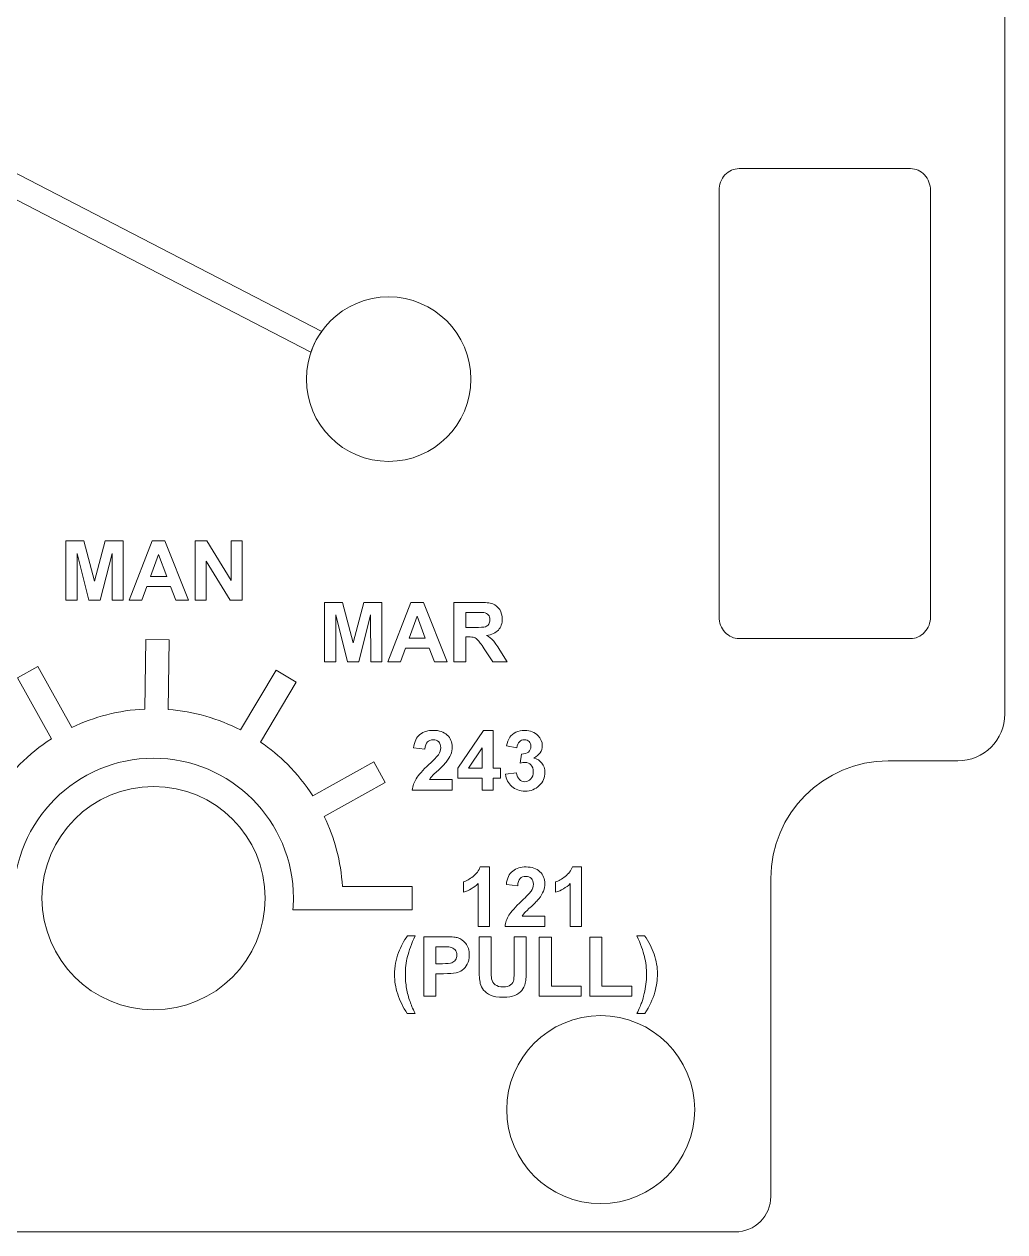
# Model space of a CAD drawing. Header units: millimetres. Extents: x -247 to 664, y -96 to 204.
# Drawn here: x 26.1 to 67.8, y 15.4 to 66.8 of the extents above; entities that cross this region are included whole.
import ezdxf

# ---------------------------------------------------------------- set-up
doc = ezdxf.new("R2010")
doc.units = ezdxf.units.MM
doc.header["$MEASUREMENT"] = 0
doc.layers.add('Layer 2', color=7, linetype='Continuous')

msp = doc.modelspace()

# ---------------------------------------------------------------- linework, layer by layer
at = {"layer": 'Layer 2', "lineweight": 9}
for centre, major_axis, ratio in [((41.5725, 51.7266), (3.5001, 0), 0.9999714), ((31.5724, 29.6464), (0, 4.7501), 0.9999789), ((50.5975, 20.6465), (4.0001, 0), 0.999975)]:
    msp.add_ellipse(centre, major_axis=major_axis, ratio=ratio, dxfattribs=at)
for points, knots in [([(-65.1901, 137.6715), (-65.1901, 137.6715), (56.3349, 137.6715), (56.3349, 137.6715), (56.3349, 137.6715), (56.733, 137.6713), (57.1146, 137.5129), (57.3959, 137.2313), (57.3959, 137.2313), (57.6773, 136.9496), (57.8351, 136.5696), (57.8349, 136.1715), (57.8349, 136.1715), (57.8349, 136.1715), (57.8349, 122.634), (57.8349, 122.634), (57.8349, 122.634), (57.8349, 119.884), (60.0849, 117.634), (62.8349, 117.634), (62.8349, 117.634), (62.8349, 117.634), (65.7974, 117.634), (65.7974, 117.634), (65.7974, 117.634), (66.8974, 117.634), (67.7974, 116.734), (67.7974, 115.634), (67.7974, 115.634), (67.7974, 115.634), (67.7974, 97.6355), (67.7974, 97.6355), (67.7974, 97.6355), (67.7974, 97.635), (67.7974, 97.6345), (67.7974, 97.634), (67.7974, 97.634), (67.7974, 97.634), (67.7974, 55.484), (67.7974, 55.484), (67.7974, 55.484), (67.7974, 55.484), (67.7974, 40.4855), (67.7974, 40.4855), (67.7974, 40.4855), (67.7974, 40.485), (67.7974, 40.4845), (67.7974, 40.484), (67.7974, 40.484), (67.7974, 40.484), (67.7974, 37.484), (67.7974, 37.484), (67.7974, 37.484), (67.7974, 36.384), (66.8974, 35.484), (65.7974, 35.484), (65.7974, 35.484), (65.7974, 35.484), (62.8349, 35.484), (62.8349, 35.484), (62.8349, 35.484), (60.0849, 35.484), (57.8349, 33.234), (57.8349, 30.484), (57.8349, 30.484), (57.8349, 30.484), (57.8349, 16.9465), (57.8349, 16.9465), (57.8349, 16.9465), (57.8346, 16.5485), (57.6763, 16.1668), (57.3946, 15.8855), (57.3946, 15.8855), (57.1129, 15.6042), (56.733, 15.4463), (56.3349, 15.4465), (56.3349, 15.4465), (56.3349, 15.4465), (-65.1901, 15.4465), (-65.1901, 15.4465), (-65.1901, 15.4465), (-65.5882, 15.4468), (-65.9699, 15.6052), (-66.2512, 15.8868), (-66.2512, 15.8868), (-66.5325, 16.1685), (-66.6904, 16.5485), (-66.6901, 16.9465), (-66.6901, 16.9465), (-66.6901, 16.9465), (-66.6901, 30.484), (-66.6901, 30.484), (-66.6901, 30.484), (-66.6901, 33.234), (-68.9401, 35.484), (-71.6901, 35.484), (-71.6901, 35.484), (-71.6901, 35.484), (-74.6526, 35.484), (-74.6526, 35.484), (-74.6526, 35.484), (-75.7526, 35.484), (-76.6526, 36.384), (-76.6526, 37.484), (-76.6526, 37.484), (-76.6526, 37.484), (-76.6526, 55.4817), (-76.6526, 55.4817), (-76.6526, 55.4817), (-76.6526, 55.4825), (-76.6526, 55.4832), (-76.6526, 55.484), (-76.6526, 55.484), (-76.6526, 55.484), (-76.6526, 97.634), (-76.6526, 97.634), (-76.6526, 97.634), (-76.6526, 97.634), (-76.6526, 115.634), (-76.6526, 115.634), (-76.6526, 115.634), (-76.6526, 116.734), (-75.7526, 117.634), (-74.6526, 117.634), (-74.6526, 117.634), (-74.6526, 117.634), (-71.6901, 117.634), (-71.6901, 117.634), (-71.6901, 117.634), (-68.9401, 117.634), (-66.6901, 119.884), (-66.6901, 122.634), (-66.6901, 122.634), (-66.6901, 122.634), (-66.6901, 136.1715), (-66.6901, 136.1715), (-66.6901, 136.1715), (-66.6899, 136.5696), (-66.5315, 136.9513), (-66.2498, 137.2326), (-66.2498, 137.2326), (-65.9682, 137.5139), (-65.5882, 137.6718), (-65.1901, 137.6715)], [0, 0, 0, 0, 0.027027, 0.027027, 0.027027, 0.027027, 0.0540541, 0.0540541, 0.0540541, 0.0540541, 0.0810811, 0.0810811, 0.0810811, 0.0810811, 0.1081081, 0.1081081, 0.1081081, 0.1081081, 0.1351351, 0.1351351, 0.1351351, 0.1351351, 0.1621622, 0.1621622, 0.1621622, 0.1621622, 0.1891892, 0.1891892, 0.1891892, 0.1891892, 0.2162162, 0.2162162, 0.2162162, 0.2162162, 0.2432432, 0.2432432, 0.2432432, 0.2432432, 0.2702703, 0.2702703, 0.2702703, 0.2702703, 0.2972973, 0.2972973, 0.2972973, 0.2972973, 0.3243243, 0.3243243, 0.3243243, 0.3243243, 0.3513514, 0.3513514, 0.3513514, 0.3513514, 0.3783784, 0.3783784, 0.3783784, 0.3783784, 0.4054054, 0.4054054, 0.4054054, 0.4054054, 0.4324324, 0.4324324, 0.4324324, 0.4324324, 0.4594595, 0.4594595, 0.4594595, 0.4594595, 0.4864865, 0.4864865, 0.4864865, 0.4864865, 0.5135135, 0.5135135, 0.5135135, 0.5135135, 0.5405405, 0.5405405, 0.5405405, 0.5405405, 0.5675676, 0.5675676, 0.5675676, 0.5675676, 0.5945946, 0.5945946, 0.5945946, 0.5945946, 0.6216216, 0.6216216, 0.6216216, 0.6216216, 0.6486486, 0.6486486, 0.6486486, 0.6486486, 0.6756757, 0.6756757, 0.6756757, 0.6756757, 0.7027027, 0.7027027, 0.7027027, 0.7027027, 0.7297297, 0.7297297, 0.7297297, 0.7297297, 0.7567568, 0.7567568, 0.7567568, 0.7567568, 0.7837838, 0.7837838, 0.7837838, 0.7837838, 0.8108108, 0.8108108, 0.8108108, 0.8108108, 0.8378378, 0.8378378, 0.8378378, 0.8378378, 0.8648649, 0.8648649, 0.8648649, 0.8648649, 0.8918919, 0.8918919, 0.8918919, 0.8918919, 0.9189189, 0.9189189, 0.9189189, 0.9189189, 0.9459459, 0.9459459, 0.9459459, 0.9459459, 1, 1, 1, 1]), ([(63.7776, 40.6862), (63.7776, 40.6862), (56.492, 40.6862), (56.492, 40.6862), (56.492, 40.6862), (56.2649, 40.6861), (56.0469, 40.7839), (55.8862, 40.9581), (55.8862, 40.9581), (55.7254, 41.1323), (55.6351, 41.3699), (55.6349, 41.6164), (55.6349, 41.6164), (55.6349, 41.6164), (55.6349, 59.7558), (55.6349, 59.7558), (55.6349, 59.7558), (55.6348, 60.0024), (55.7249, 60.2388), (55.8854, 60.4134), (55.8854, 60.4134), (56.046, 60.5878), (56.2649, 60.6859), (56.492, 60.686), (56.492, 60.686), (56.492, 60.686), (63.7776, 60.686), (63.7776, 60.686), (63.7776, 60.686), (64.0048, 60.6862), (64.2227, 60.5884), (64.3835, 60.4142), (64.3835, 60.4142), (64.5442, 60.24), (64.6346, 60.0024), (64.6347, 59.7558), (64.6347, 59.7558), (64.6347, 59.7558), (64.6347, 41.6164), (64.6347, 41.6164), (64.6347, 41.6164), (64.6349, 41.3699), (64.5448, 41.1334), (64.3843, 40.9589), (64.3843, 40.9589), (64.2237, 40.7845), (64.0048, 40.6864), (63.7776, 40.6862)], [0, 0, 0, 0, 0.0769231, 0.0769231, 0.0769231, 0.0769231, 0.1538462, 0.1538462, 0.1538462, 0.1538462, 0.2307692, 0.2307692, 0.2307692, 0.2307692, 0.3076923, 0.3076923, 0.3076923, 0.3076923, 0.3846154, 0.3846154, 0.3846154, 0.3846154, 0.4615385, 0.4615385, 0.4615385, 0.4615385, 0.5384615, 0.5384615, 0.5384615, 0.5384615, 0.6153846, 0.6153846, 0.6153846, 0.6153846, 0.6923077, 0.6923077, 0.6923077, 0.6923077, 0.7692308, 0.7692308, 0.7692308, 0.7692308, 0.8461538, 0.8461538, 0.8461538, 0.8461538, 1, 1, 1, 1])]:
    msp.add_open_spline(points, degree=3, knots=knots, dxfattribs=at)
at = {"layer": 'Layer 2', "color": 1, "lineweight": 9}
for points, knots in [([(7.5607, 66.628), (7.5607, 66.628), (22.5607, 66.628), (22.5607, 66.628), (22.5607, 66.628), (22.5607, 66.628), (22.5607, 65.628), (22.5607, 65.628), (22.5607, 65.628), (22.5607, 65.628), (15.7812, 65.628), (15.7812, 65.628), (15.7812, 65.628), (15.7812, 65.628), (38.7243, 53.7613), (38.7243, 53.7613), (38.7243, 53.7613), (38.5315, 53.492), (38.3762, 53.1941), (38.2655, 52.8754), (38.2655, 52.8754), (38.2655, 52.8754), (13.6096, 65.628), (13.6096, 65.628), (13.6096, 65.628), (13.6096, 65.628), (7.5607, 65.628), (7.5607, 65.628), (7.5607, 65.628), (7.5607, 65.628), (7.5607, 66.628), (7.5607, 66.628)], [0, 0, 0, 0, 0.1111111, 0.1111111, 0.1111111, 0.1111111, 0.2222222, 0.2222222, 0.2222222, 0.2222222, 0.3333333, 0.3333333, 0.3333333, 0.3333333, 0.4444444, 0.4444444, 0.4444444, 0.4444444, 0.5555556, 0.5555556, 0.5555556, 0.5555556, 0.6666667, 0.6666667, 0.6666667, 0.6666667, 0.7777778, 0.7777778, 0.7777778, 0.7777778, 1, 1, 1, 1]), ([(32.192, 37.673), (33.294, 37.5891), (34.3341, 37.2832), (35.2676, 36.8), (35.2676, 36.8), (35.2676, 36.8), (36.7892, 39.3456), (36.7892, 39.3456), (36.7892, 39.3456), (36.7892, 39.3456), (37.6446, 38.8338), (37.6446, 38.8338), (37.6446, 38.8338), (37.6446, 38.8338), (36.1227, 36.2877), (36.1227, 36.2877), (36.1227, 36.2877), (36.5322, 36.0066), (36.9143, 35.6886), (37.2644, 35.3385), (37.2644, 35.3385), (37.6718, 34.9311), (38.0358, 34.4803), (38.3487, 33.9935), (38.3487, 33.9935), (38.3487, 33.9935), (40.9403, 35.4379), (40.9403, 35.4379), (40.9403, 35.4379), (40.9403, 35.4379), (41.4247, 34.5669), (41.4247, 34.5669), (41.4247, 34.5669), (41.4247, 34.5669), (38.8347, 33.1234), (38.8347, 33.1234), (38.8347, 33.1234), (39.2715, 32.2129), (39.5421, 31.2074), (39.6071, 30.1465), (39.6071, 30.1465), (39.6071, 30.1465), (42.5724, 30.1465), (42.5724, 30.1465), (42.5724, 30.1465), (42.5724, 30.1465), (42.5724, 29.1465), (42.5724, 29.1465), (42.5724, 29.1465), (42.5724, 29.1465), (39.6071, 29.1465), (39.6071, 29.1465), (39.6071, 29.1465), (39.6071, 29.1465), (37.5724, 29.1465), (37.5724, 29.1465), (37.5724, 29.1465), (37.5724, 29.1465), (37.5015, 29.1465), (37.5015, 29.1465), (37.5015, 29.1465), (37.5152, 29.3114), (37.5224, 29.4781), (37.5224, 29.6465), (37.5224, 29.6465), (37.5224, 31.2897), (36.8564, 32.7774), (35.7798, 33.8539), (35.7798, 33.8539), (34.7033, 34.9305), (33.2156, 35.5965), (31.5724, 35.5965), (31.5724, 35.5965), (29.9293, 35.5965), (28.4416, 34.9305), (27.365, 33.8539), (27.365, 33.8539), (26.2884, 32.7774), (25.6224, 31.2897), (25.6224, 29.6465), (25.6224, 29.6465), (25.6224, 29.4781), (25.6296, 29.3114), (25.6433, 29.1465), (25.6433, 29.1465), (25.6433, 29.1465), (25.5724, 29.1465), (25.5724, 29.1465), (25.5724, 29.1465), (25.5724, 29.1465), (23.5377, 29.1465), (23.5377, 29.1465), (23.5377, 29.1465), (23.5377, 29.1465), (20.5724, 29.1465), (20.5724, 29.1465), (20.5724, 29.1465), (20.5724, 29.1465), (20.5724, 30.1465), (20.5724, 30.1465), (20.5724, 30.1465), (20.5724, 30.1465), (23.5377, 30.1465), (23.5377, 30.1465), (23.5377, 30.1465), (23.6053, 31.2504), (23.8955, 32.2941), (24.3639, 33.2335), (24.3639, 33.2335), (24.3639, 33.2335), (21.7965, 34.7158), (21.7965, 34.7158), (21.7965, 34.7158), (21.7965, 34.7158), (22.2925, 35.579), (22.2925, 35.579), (22.2925, 35.579), (22.2925, 35.579), (24.8625, 34.0952), (24.8625, 34.0952), (24.8625, 34.0952), (25.1602, 34.5432), (25.5015, 34.9596), (25.8804, 35.3385), (25.8804, 35.3385), (26.2878, 35.7459), (26.7386, 36.1098), (27.2253, 36.4227), (27.2253, 36.4227), (27.2253, 36.4227), (25.7809, 39.0144), (25.7809, 39.0144), (25.7809, 39.0144), (25.7809, 39.0144), (26.6519, 39.4988), (26.6519, 39.4988), (26.6519, 39.4988), (26.6519, 39.4988), (28.0954, 36.9087), (28.0954, 36.9087), (28.0954, 36.9087), (29.0413, 37.3625), (30.0896, 37.6369), (31.196, 37.6879), (31.196, 37.6879), (31.196, 37.6879), (31.2409, 40.6511), (31.2409, 40.6511), (31.2409, 40.6511), (31.2409, 40.6511), (32.2369, 40.6393), (32.2369, 40.6393), (32.2369, 40.6393), (32.2369, 40.6393), (32.192, 37.673), (32.192, 37.673)], [0, 0, 0, 0, 0.025, 0.025, 0.025, 0.025, 0.05, 0.05, 0.05, 0.05, 0.075, 0.075, 0.075, 0.075, 0.1, 0.1, 0.1, 0.1, 0.125, 0.125, 0.125, 0.125, 0.15, 0.15, 0.15, 0.15, 0.175, 0.175, 0.175, 0.175, 0.2, 0.2, 0.2, 0.2, 0.225, 0.225, 0.225, 0.225, 0.25, 0.25, 0.25, 0.25, 0.275, 0.275, 0.275, 0.275, 0.3, 0.3, 0.3, 0.3, 0.325, 0.325, 0.325, 0.325, 0.35, 0.35, 0.35, 0.35, 0.375, 0.375, 0.375, 0.375, 0.4, 0.4, 0.4, 0.4, 0.425, 0.425, 0.425, 0.425, 0.45, 0.45, 0.45, 0.45, 0.475, 0.475, 0.475, 0.475, 0.5, 0.5, 0.5, 0.5, 0.525, 0.525, 0.525, 0.525, 0.55, 0.55, 0.55, 0.55, 0.575, 0.575, 0.575, 0.575, 0.6, 0.6, 0.6, 0.6, 0.625, 0.625, 0.625, 0.625, 0.65, 0.65, 0.65, 0.65, 0.675, 0.675, 0.675, 0.675, 0.7, 0.7, 0.7, 0.7, 0.725, 0.725, 0.725, 0.725, 0.75, 0.75, 0.75, 0.75, 0.775, 0.775, 0.775, 0.775, 0.8, 0.8, 0.8, 0.8, 0.825, 0.825, 0.825, 0.825, 0.85, 0.85, 0.85, 0.85, 0.875, 0.875, 0.875, 0.875, 0.9, 0.9, 0.9, 0.9, 0.925, 0.925, 0.925, 0.925, 0.95, 0.95, 0.95, 0.95, 1, 1, 1, 1])]:
    msp.add_open_spline(points, degree=3, knots=knots, dxfattribs=at)
at = {"layer": 'Layer 2', "color": 240, "lineweight": 9}
for points, knots in [([(27.8425, 42.3244), (27.8425, 42.3244), (27.8425, 44.8502), (27.8425, 44.8502), (27.8425, 44.8502), (27.8425, 44.8502), (28.6086, 44.8502), (28.6086, 44.8502), (28.6086, 44.8502), (28.6086, 44.8502), (29.0613, 43.1275), (29.0613, 43.1275), (29.0613, 43.1275), (29.0613, 43.1275), (29.5087, 44.8502), (29.5087, 44.8502), (29.5087, 44.8502), (29.5087, 44.8502), (30.2766, 44.8502), (30.2766, 44.8502), (30.2766, 44.8502), (30.2766, 44.8502), (30.2766, 42.3244), (30.2766, 42.3244), (30.2766, 42.3244), (30.2766, 42.3244), (29.8039, 42.3244), (29.8039, 42.3244), (29.8039, 42.3244), (29.8039, 42.3244), (29.8021, 44.3128), (29.8021, 44.3128), (29.8021, 44.3128), (29.8021, 44.3128), (29.3041, 42.3244), (29.3041, 42.3244), (29.3041, 42.3244), (29.3041, 42.3244), (28.8126, 42.3244), (28.8126, 42.3244), (28.8126, 42.3244), (28.8126, 42.3244), (28.3169, 44.3128), (28.3169, 44.3128), (28.3169, 44.3128), (28.3169, 44.3128), (28.3152, 42.3244), (28.3152, 42.3244), (28.3152, 42.3244), (28.3152, 42.3244), (27.8425, 42.3244), (27.8425, 42.3244)], [0, 0, 0, 0, 0.0714286, 0.0714286, 0.0714286, 0.0714286, 0.1428571, 0.1428571, 0.1428571, 0.1428571, 0.2142857, 0.2142857, 0.2142857, 0.2142857, 0.2857143, 0.2857143, 0.2857143, 0.2857143, 0.3571429, 0.3571429, 0.3571429, 0.3571429, 0.4285714, 0.4285714, 0.4285714, 0.4285714, 0.5, 0.5, 0.5, 0.5, 0.5714286, 0.5714286, 0.5714286, 0.5714286, 0.6428571, 0.6428571, 0.6428571, 0.6428571, 0.7142857, 0.7142857, 0.7142857, 0.7142857, 0.7857143, 0.7857143, 0.7857143, 0.7857143, 0.8571429, 0.8571429, 0.8571429, 0.8571429, 1, 1, 1, 1]), ([(33.0635, 42.3244), (33.0635, 42.3244), (32.5126, 42.3244), (32.5126, 42.3244), (32.5126, 42.3244), (32.5126, 42.3244), (32.2944, 42.8994), (32.2944, 42.8994), (32.2944, 42.8994), (32.2944, 42.8994), (31.2814, 42.8994), (31.2814, 42.8994), (31.2814, 42.8994), (31.2814, 42.8994), (31.0715, 42.3244), (31.0715, 42.3244), (31.0715, 42.3244), (31.0715, 42.3244), (30.5306, 42.3244), (30.5306, 42.3244), (30.5306, 42.3244), (30.5306, 42.3244), (31.5113, 44.8502), (31.5113, 44.8502), (31.5113, 44.8502), (31.5113, 44.8502), (32.0516, 44.8502), (32.0516, 44.8502), (32.0516, 44.8502), (32.0516, 44.8502), (33.0635, 42.3244), (33.0635, 42.3244)], [0, 0, 0, 0, 0.1111111, 0.1111111, 0.1111111, 0.1111111, 0.2222222, 0.2222222, 0.2222222, 0.2222222, 0.3333333, 0.3333333, 0.3333333, 0.3333333, 0.4444444, 0.4444444, 0.4444444, 0.4444444, 0.5555556, 0.5555556, 0.5555556, 0.5555556, 0.6666667, 0.6666667, 0.6666667, 0.6666667, 0.7777778, 0.7777778, 0.7777778, 0.7777778, 1, 1, 1, 1]), ([(33.3357, 42.3244), (33.3357, 42.3244), (33.3357, 44.8502), (33.3357, 44.8502), (33.3357, 44.8502), (33.3357, 44.8502), (33.8308, 44.8502), (33.8308, 44.8502), (33.8308, 44.8502), (33.8308, 44.8502), (34.8703, 43.1575), (34.8703, 43.1575), (34.8703, 43.1575), (34.8703, 43.1575), (34.8703, 44.8502), (34.8703, 44.8502), (34.8703, 44.8502), (34.8703, 44.8502), (35.343, 44.8502), (35.343, 44.8502), (35.343, 44.8502), (35.343, 44.8502), (35.343, 42.3244), (35.343, 42.3244), (35.343, 42.3244), (35.343, 42.3244), (34.8321, 42.3244), (34.8321, 42.3244), (34.8321, 42.3244), (34.8321, 42.3244), (33.8084, 43.9848), (33.8084, 43.9848), (33.8084, 43.9848), (33.8084, 43.9848), (33.8084, 42.3244), (33.8084, 42.3244), (33.8084, 42.3244), (33.8084, 42.3244), (33.3357, 42.3244), (33.3357, 42.3244)], [0, 0, 0, 0, 0.0909091, 0.0909091, 0.0909091, 0.0909091, 0.1818182, 0.1818182, 0.1818182, 0.1818182, 0.2727273, 0.2727273, 0.2727273, 0.2727273, 0.3636364, 0.3636364, 0.3636364, 0.3636364, 0.4545455, 0.4545455, 0.4545455, 0.4545455, 0.5454545, 0.5454545, 0.5454545, 0.5454545, 0.6363636, 0.6363636, 0.6363636, 0.6363636, 0.7272727, 0.7272727, 0.7272727, 0.7272727, 0.8181818, 0.8181818, 0.8181818, 0.8181818, 1, 1, 1, 1]), ([(32.1286, 43.3263), (32.1286, 43.3263), (31.7776, 44.2611), (31.7776, 44.2611), (31.7776, 44.2611), (31.7776, 44.2611), (31.4366, 43.3263), (31.4366, 43.3263), (31.4366, 43.3263), (31.4366, 43.3263), (32.1286, 43.3263), (32.1286, 43.3263)], [0, 0, 0, 0, 0.25, 0.25, 0.25, 0.25, 0.5, 0.5, 0.5, 0.5, 1, 1, 1, 1]), ([(38.8492, 39.705), (38.8492, 39.705), (38.8492, 42.2308), (38.8492, 42.2308), (38.8492, 42.2308), (38.8492, 42.2308), (39.6153, 42.2308), (39.6153, 42.2308), (39.6153, 42.2308), (39.6153, 42.2308), (40.068, 40.5081), (40.068, 40.5081), (40.068, 40.5081), (40.068, 40.5081), (40.5154, 42.2308), (40.5154, 42.2308), (40.5154, 42.2308), (40.5154, 42.2308), (41.2833, 42.2308), (41.2833, 42.2308), (41.2833, 42.2308), (41.2833, 42.2308), (41.2833, 39.705), (41.2833, 39.705), (41.2833, 39.705), (41.2833, 39.705), (40.8106, 39.705), (40.8106, 39.705), (40.8106, 39.705), (40.8106, 39.705), (40.8088, 41.6934), (40.8088, 41.6934), (40.8088, 41.6934), (40.8088, 41.6934), (40.3108, 39.705), (40.3108, 39.705), (40.3108, 39.705), (40.3108, 39.705), (39.8193, 39.705), (39.8193, 39.705), (39.8193, 39.705), (39.8193, 39.705), (39.3236, 41.6934), (39.3236, 41.6934), (39.3236, 41.6934), (39.3236, 41.6934), (39.3219, 39.705), (39.3219, 39.705), (39.3219, 39.705), (39.3219, 39.705), (38.8492, 39.705), (38.8492, 39.705)], [0, 0, 0, 0, 0.0714286, 0.0714286, 0.0714286, 0.0714286, 0.1428571, 0.1428571, 0.1428571, 0.1428571, 0.2142857, 0.2142857, 0.2142857, 0.2142857, 0.2857143, 0.2857143, 0.2857143, 0.2857143, 0.3571429, 0.3571429, 0.3571429, 0.3571429, 0.4285714, 0.4285714, 0.4285714, 0.4285714, 0.5, 0.5, 0.5, 0.5, 0.5714286, 0.5714286, 0.5714286, 0.5714286, 0.6428571, 0.6428571, 0.6428571, 0.6428571, 0.7142857, 0.7142857, 0.7142857, 0.7142857, 0.7857143, 0.7857143, 0.7857143, 0.7857143, 0.8571429, 0.8571429, 0.8571429, 0.8571429, 1, 1, 1, 1]), ([(44.0702, 39.705), (44.0702, 39.705), (43.5193, 39.705), (43.5193, 39.705), (43.5193, 39.705), (43.5193, 39.705), (43.3011, 40.28), (43.3011, 40.28), (43.3011, 40.28), (43.3011, 40.28), (42.2881, 40.28), (42.2881, 40.28), (42.2881, 40.28), (42.2881, 40.28), (42.0782, 39.705), (42.0782, 39.705), (42.0782, 39.705), (42.0782, 39.705), (41.5373, 39.705), (41.5373, 39.705), (41.5373, 39.705), (41.5373, 39.705), (42.518, 42.2308), (42.518, 42.2308), (42.518, 42.2308), (42.518, 42.2308), (43.0583, 42.2308), (43.0583, 42.2308), (43.0583, 42.2308), (43.0583, 42.2308), (44.0702, 39.705), (44.0702, 39.705)], [0, 0, 0, 0, 0.1111111, 0.1111111, 0.1111111, 0.1111111, 0.2222222, 0.2222222, 0.2222222, 0.2222222, 0.3333333, 0.3333333, 0.3333333, 0.3333333, 0.4444444, 0.4444444, 0.4444444, 0.4444444, 0.5555556, 0.5555556, 0.5555556, 0.5555556, 0.6666667, 0.6666667, 0.6666667, 0.6666667, 0.7777778, 0.7777778, 0.7777778, 0.7777778, 1, 1, 1, 1]), ([(44.3424, 39.705), (44.3424, 39.705), (44.3424, 42.2308), (44.3424, 42.2308), (44.3424, 42.2308), (44.3424, 42.2308), (45.4166, 42.2308), (45.4166, 42.2308), (45.4166, 42.2308), (45.6865, 42.2308), (45.8829, 42.2079), (46.0051, 42.1626), (46.0051, 42.1626), (46.128, 42.1174), (46.2256, 42.0368), (46.2991, 41.921), (46.2991, 41.921), (46.3726, 41.8046), (46.4097, 41.6723), (46.4097, 41.5229), (46.4097, 41.5229), (46.4097, 41.333), (46.3544, 41.1766), (46.2433, 41.0532), (46.2433, 41.0532), (46.1321, 40.9297), (45.9663, 40.8521), (45.7453, 40.8198), (45.7453, 40.8198), (45.8552, 40.7557), (45.9458, 40.6851), (46.0169, 40.6081), (46.0169, 40.6081), (46.0886, 40.5311), (46.1851, 40.3941), (46.3062, 40.1977), (46.3062, 40.1977), (46.3062, 40.1977), (46.6143, 39.705), (46.6143, 39.705), (46.6143, 39.705), (46.6143, 39.705), (46.0046, 39.705), (46.0046, 39.705), (46.0046, 39.705), (46.0046, 39.705), (45.6389, 40.2565), (45.6389, 40.2565), (45.6389, 40.2565), (45.5077, 40.4523), (45.4178, 40.5758), (45.369, 40.6269), (45.369, 40.6269), (45.3208, 40.6775), (45.2696, 40.7127), (45.2155, 40.7316), (45.2155, 40.7316), (45.1608, 40.7504), (45.075, 40.7598), (44.9574, 40.7598), (44.9574, 40.7598), (44.9574, 40.7598), (44.8539, 40.7598), (44.8539, 40.7598), (44.8539, 40.7598), (44.8539, 40.7598), (44.8539, 39.705), (44.8539, 39.705), (44.8539, 39.705), (44.8539, 39.705), (44.3424, 39.705), (44.3424, 39.705)], [0, 0, 0, 0, 0.0526316, 0.0526316, 0.0526316, 0.0526316, 0.1052632, 0.1052632, 0.1052632, 0.1052632, 0.1578947, 0.1578947, 0.1578947, 0.1578947, 0.2105263, 0.2105263, 0.2105263, 0.2105263, 0.2631579, 0.2631579, 0.2631579, 0.2631579, 0.3157895, 0.3157895, 0.3157895, 0.3157895, 0.3684211, 0.3684211, 0.3684211, 0.3684211, 0.4210526, 0.4210526, 0.4210526, 0.4210526, 0.4736842, 0.4736842, 0.4736842, 0.4736842, 0.5263158, 0.5263158, 0.5263158, 0.5263158, 0.5789474, 0.5789474, 0.5789474, 0.5789474, 0.6315789, 0.6315789, 0.6315789, 0.6315789, 0.6842105, 0.6842105, 0.6842105, 0.6842105, 0.7368421, 0.7368421, 0.7368421, 0.7368421, 0.7894737, 0.7894737, 0.7894737, 0.7894737, 0.8421053, 0.8421053, 0.8421053, 0.8421053, 0.8947368, 0.8947368, 0.8947368, 0.8947368, 1, 1, 1, 1]), ([(43.1353, 40.7069), (43.1353, 40.7069), (42.7843, 41.6417), (42.7843, 41.6417), (42.7843, 41.6417), (42.7843, 41.6417), (42.4433, 40.7069), (42.4433, 40.7069), (42.4433, 40.7069), (42.4433, 40.7069), (43.1353, 40.7069), (43.1353, 40.7069)], [0, 0, 0, 0, 0.25, 0.25, 0.25, 0.25, 0.5, 0.5, 0.5, 0.5, 1, 1, 1, 1]), ([(44.8539, 41.1619), (44.8539, 41.1619), (45.2314, 41.1619), (45.2314, 41.1619), (45.2314, 41.1619), (45.476, 41.1619), (45.6283, 41.1725), (45.6894, 41.1931), (45.6894, 41.1931), (45.75, 41.2137), (45.7982, 41.2495), (45.8323, 41.3001), (45.8323, 41.3001), (45.867, 41.3507), (45.884, 41.4142), (45.884, 41.49), (45.884, 41.49), (45.884, 41.5753), (45.8611, 41.6435), (45.8158, 41.6964), (45.8158, 41.6964), (45.7706, 41.7487), (45.7065, 41.7816), (45.6242, 41.7952), (45.6242, 41.7952), (45.5824, 41.801), (45.4584, 41.804), (45.252, 41.804), (45.252, 41.804), (45.252, 41.804), (44.8539, 41.804), (44.8539, 41.804), (44.8539, 41.804), (44.8539, 41.804), (44.8539, 41.1619), (44.8539, 41.1619)], [0, 0, 0, 0, 0.1, 0.1, 0.1, 0.1, 0.2, 0.2, 0.2, 0.2, 0.3, 0.3, 0.3, 0.3, 0.4, 0.4, 0.4, 0.4, 0.5, 0.5, 0.5, 0.5, 0.6, 0.6, 0.6, 0.6, 0.7, 0.7, 0.7, 0.7, 0.8, 0.8, 0.8, 0.8, 1, 1, 1, 1]), ([(44.2782, 34.6922), (44.2782, 34.6922), (44.2782, 34.2442), (44.2782, 34.2442), (44.2782, 34.2442), (44.2782, 34.2442), (42.5814, 34.2442), (42.5814, 34.2442), (42.5814, 34.2442), (42.5996, 34.4147), (42.6549, 34.5758), (42.7466, 34.7281), (42.7466, 34.7281), (42.8383, 34.8804), (43.02, 35.0826), (43.2905, 35.3348), (43.2905, 35.3348), (43.5086, 35.5383), (43.6421, 35.6764), (43.6914, 35.7488), (43.6914, 35.7488), (43.7579, 35.8487), (43.7914, 35.9475), (43.7914, 36.0457), (43.7914, 36.0457), (43.7914, 36.1539), (43.7626, 36.2368), (43.7044, 36.295), (43.7044, 36.295), (43.6468, 36.3532), (43.5668, 36.382), (43.4651, 36.382), (43.4651, 36.382), (43.364, 36.382), (43.284, 36.3514), (43.224, 36.2903), (43.224, 36.2903), (43.1646, 36.2297), (43.1305, 36.1286), (43.1211, 35.9869), (43.1211, 35.9869), (43.1211, 35.9869), (42.6378, 36.0351), (42.6378, 36.0351), (42.6378, 36.0351), (42.6666, 36.302), (42.7566, 36.4937), (42.9083, 36.6101), (42.9083, 36.6101), (43.06, 36.7259), (43.2493, 36.7841), (43.4768, 36.7841), (43.4768, 36.7841), (43.7261, 36.7841), (43.9219, 36.7165), (44.0648, 36.5819), (44.0648, 36.5819), (44.2071, 36.4472), (44.2782, 36.2797), (44.2782, 36.0792), (44.2782, 36.0792), (44.2782, 35.9651), (44.2576, 35.8569), (44.2171, 35.7535), (44.2171, 35.7535), (44.1765, 35.6506), (44.1118, 35.543), (44.023, 35.4301), (44.023, 35.4301), (43.9648, 35.3548), (43.8584, 35.2472), (43.7056, 35.1067), (43.7056, 35.1067), (43.5521, 34.9662), (43.4551, 34.8733), (43.4145, 34.8269), (43.4145, 34.8269), (43.3734, 34.781), (43.3404, 34.7357), (43.3152, 34.6922), (43.3152, 34.6922), (43.3152, 34.6922), (44.2782, 34.6922), (44.2782, 34.6922)], [0, 0, 0, 0, 0.0454545, 0.0454545, 0.0454545, 0.0454545, 0.0909091, 0.0909091, 0.0909091, 0.0909091, 0.1363636, 0.1363636, 0.1363636, 0.1363636, 0.1818182, 0.1818182, 0.1818182, 0.1818182, 0.2272727, 0.2272727, 0.2272727, 0.2272727, 0.2727273, 0.2727273, 0.2727273, 0.2727273, 0.3181818, 0.3181818, 0.3181818, 0.3181818, 0.3636364, 0.3636364, 0.3636364, 0.3636364, 0.4090909, 0.4090909, 0.4090909, 0.4090909, 0.4545455, 0.4545455, 0.4545455, 0.4545455, 0.5, 0.5, 0.5, 0.5, 0.5454545, 0.5454545, 0.5454545, 0.5454545, 0.5909091, 0.5909091, 0.5909091, 0.5909091, 0.6363636, 0.6363636, 0.6363636, 0.6363636, 0.6818182, 0.6818182, 0.6818182, 0.6818182, 0.7272727, 0.7272727, 0.7272727, 0.7272727, 0.7727273, 0.7727273, 0.7727273, 0.7727273, 0.8181818, 0.8181818, 0.8181818, 0.8181818, 0.8636364, 0.8636364, 0.8636364, 0.8636364, 0.9090909, 0.9090909, 0.9090909, 0.9090909, 1, 1, 1, 1]), ([(45.5523, 34.2442), (45.5523, 34.2442), (45.5523, 34.7522), (45.5523, 34.7522), (45.5523, 34.7522), (45.5523, 34.7522), (44.5222, 34.7522), (44.5222, 34.7522), (44.5222, 34.7522), (44.5222, 34.7522), (44.5222, 35.1737), (44.5222, 35.1737), (44.5222, 35.1737), (44.5222, 35.1737), (45.6146, 36.7806), (45.6146, 36.7806), (45.6146, 36.7806), (45.6146, 36.7806), (46.0215, 36.7806), (46.0215, 36.7806), (46.0215, 36.7806), (46.0215, 36.7806), (46.0215, 35.1755), (46.0215, 35.1755), (46.0215, 35.1755), (46.0215, 35.1755), (46.3355, 35.1755), (46.3355, 35.1755), (46.3355, 35.1755), (46.3355, 35.1755), (46.3355, 34.7522), (46.3355, 34.7522), (46.3355, 34.7522), (46.3355, 34.7522), (46.0215, 34.7522), (46.0215, 34.7522), (46.0215, 34.7522), (46.0215, 34.7522), (46.0215, 34.2442), (46.0215, 34.2442), (46.0215, 34.2442), (46.0215, 34.2442), (45.5523, 34.2442), (45.5523, 34.2442)], [0, 0, 0, 0, 0.0833333, 0.0833333, 0.0833333, 0.0833333, 0.1666667, 0.1666667, 0.1666667, 0.1666667, 0.25, 0.25, 0.25, 0.25, 0.3333333, 0.3333333, 0.3333333, 0.3333333, 0.4166667, 0.4166667, 0.4166667, 0.4166667, 0.5, 0.5, 0.5, 0.5, 0.5833333, 0.5833333, 0.5833333, 0.5833333, 0.6666667, 0.6666667, 0.6666667, 0.6666667, 0.75, 0.75, 0.75, 0.75, 0.8333333, 0.8333333, 0.8333333, 0.8333333, 1, 1, 1, 1]), ([(46.5513, 34.9139), (46.5513, 34.9139), (47.0204, 34.9709), (47.0204, 34.9709), (47.0204, 34.9709), (47.0351, 34.851), (47.0751, 34.7592), (47.1404, 34.6957), (47.1404, 34.6957), (47.2056, 34.6322), (47.2844, 34.6005), (47.3767, 34.6005), (47.3767, 34.6005), (47.4761, 34.6005), (47.5596, 34.6387), (47.6278, 34.7146), (47.6278, 34.7146), (47.6954, 34.7904), (47.7295, 34.8927), (47.7295, 35.0221), (47.7295, 35.0221), (47.7295, 35.1438), (47.6972, 35.2408), (47.6319, 35.3119), (47.6319, 35.3119), (47.5666, 35.3831), (47.4873, 35.4189), (47.3932, 35.4189), (47.3932, 35.4189), (47.3315, 35.4189), (47.258, 35.4066), (47.1721, 35.3825), (47.1721, 35.3825), (47.1721, 35.3825), (47.2256, 35.7752), (47.2256, 35.7752), (47.2256, 35.7752), (47.3562, 35.7717), (47.4555, 35.8005), (47.5243, 35.8611), (47.5243, 35.8611), (47.5931, 35.921), (47.6272, 36.0016), (47.6272, 36.1021), (47.6272, 36.1021), (47.6272, 36.1874), (47.6019, 36.255), (47.5514, 36.3061), (47.5514, 36.3061), (47.5008, 36.3567), (47.4338, 36.382), (47.3497, 36.382), (47.3497, 36.382), (47.2668, 36.382), (47.1962, 36.3532), (47.138, 36.2956), (47.138, 36.2956), (47.0792, 36.2379), (47.044, 36.1539), (47.031, 36.0433), (47.031, 36.0433), (47.031, 36.0433), (46.5865, 36.1192), (46.5865, 36.1192), (46.5865, 36.1192), (46.6177, 36.2732), (46.6641, 36.3961), (46.727, 36.4884), (46.727, 36.4884), (46.7894, 36.5801), (46.877, 36.6524), (46.9887, 36.7054), (46.9887, 36.7054), (47.1004, 36.7577), (47.2262, 36.7841), (47.365, 36.7841), (47.365, 36.7841), (47.6025, 36.7841), (47.793, 36.7083), (47.9365, 36.556), (47.9365, 36.556), (48.0546, 36.4314), (48.114, 36.2903), (48.114, 36.1333), (48.114, 36.1333), (48.114, 35.911), (47.9929, 35.7329), (47.7501, 35.6006), (47.7501, 35.6006), (47.8947, 35.5694), (48.01, 35.5001), (48.097, 35.3919), (48.097, 35.3919), (48.1834, 35.2837), (48.2269, 35.1532), (48.2269, 35.0003), (48.2269, 35.0003), (48.2269, 34.7786), (48.1458, 34.5893), (47.9841, 34.4329), (47.9841, 34.4329), (47.8224, 34.2765), (47.6213, 34.1983), (47.3803, 34.1983), (47.3803, 34.1983), (47.1521, 34.1983), (46.9628, 34.2642), (46.8129, 34.3965), (46.8129, 34.3965), (46.6624, 34.5282), (46.5754, 34.7004), (46.5513, 34.9139)], [0, 0, 0, 0, 0.0344828, 0.0344828, 0.0344828, 0.0344828, 0.0689655, 0.0689655, 0.0689655, 0.0689655, 0.1034483, 0.1034483, 0.1034483, 0.1034483, 0.137931, 0.137931, 0.137931, 0.137931, 0.1724138, 0.1724138, 0.1724138, 0.1724138, 0.2068966, 0.2068966, 0.2068966, 0.2068966, 0.2413793, 0.2413793, 0.2413793, 0.2413793, 0.2758621, 0.2758621, 0.2758621, 0.2758621, 0.3103448, 0.3103448, 0.3103448, 0.3103448, 0.3448276, 0.3448276, 0.3448276, 0.3448276, 0.3793103, 0.3793103, 0.3793103, 0.3793103, 0.4137931, 0.4137931, 0.4137931, 0.4137931, 0.4482759, 0.4482759, 0.4482759, 0.4482759, 0.4827586, 0.4827586, 0.4827586, 0.4827586, 0.5172414, 0.5172414, 0.5172414, 0.5172414, 0.5517241, 0.5517241, 0.5517241, 0.5517241, 0.5862069, 0.5862069, 0.5862069, 0.5862069, 0.6206897, 0.6206897, 0.6206897, 0.6206897, 0.6551724, 0.6551724, 0.6551724, 0.6551724, 0.6896552, 0.6896552, 0.6896552, 0.6896552, 0.7241379, 0.7241379, 0.7241379, 0.7241379, 0.7586207, 0.7586207, 0.7586207, 0.7586207, 0.7931034, 0.7931034, 0.7931034, 0.7931034, 0.8275862, 0.8275862, 0.8275862, 0.8275862, 0.862069, 0.862069, 0.862069, 0.862069, 0.8965517, 0.8965517, 0.8965517, 0.8965517, 0.9310345, 0.9310345, 0.9310345, 0.9310345, 1, 1, 1, 1]), ([(45.5523, 35.1755), (45.5523, 35.1755), (45.5523, 36.038), (45.5523, 36.038), (45.5523, 36.038), (45.5523, 36.038), (44.9749, 35.1755), (44.9749, 35.1755), (44.9749, 35.1755), (44.9749, 35.1755), (45.5523, 35.1755), (45.5523, 35.1755)], [0, 0, 0, 0, 0.25, 0.25, 0.25, 0.25, 0.5, 0.5, 0.5, 0.5, 1, 1, 1, 1]), ([(45.8628, 28.4328), (45.8628, 28.4328), (45.3795, 28.4328), (45.3795, 28.4328), (45.3795, 28.4328), (45.3795, 28.4328), (45.3795, 30.2613), (45.3795, 30.2613), (45.3795, 30.2613), (45.2031, 30.0955), (44.995, 29.9726), (44.7551, 29.8933), (44.7551, 29.8933), (44.7551, 29.8933), (44.7551, 30.3342), (44.7551, 30.3342), (44.7551, 30.3342), (44.8815, 30.3754), (45.0185, 30.4536), (45.1661, 30.5694), (45.1661, 30.5694), (45.3142, 30.6846), (45.4154, 30.8193), (45.4706, 30.9727), (45.4706, 30.9727), (45.4706, 30.9727), (45.8628, 30.9727), (45.8628, 30.9727), (45.8628, 30.9727), (45.8628, 30.9727), (45.8628, 28.4328), (45.8628, 28.4328)], [0, 0, 0, 0, 0.1111111, 0.1111111, 0.1111111, 0.1111111, 0.2222222, 0.2222222, 0.2222222, 0.2222222, 0.3333333, 0.3333333, 0.3333333, 0.3333333, 0.4444444, 0.4444444, 0.4444444, 0.4444444, 0.5555556, 0.5555556, 0.5555556, 0.5555556, 0.6666667, 0.6666667, 0.6666667, 0.6666667, 0.7777778, 0.7777778, 0.7777778, 0.7777778, 1, 1, 1, 1]), ([(48.2234, 28.8808), (48.2234, 28.8808), (48.2234, 28.4328), (48.2234, 28.4328), (48.2234, 28.4328), (48.2234, 28.4328), (46.5266, 28.4328), (46.5266, 28.4328), (46.5266, 28.4328), (46.5448, 28.6033), (46.6001, 28.7644), (46.6918, 28.9167), (46.6918, 28.9167), (46.7835, 29.069), (46.9652, 29.2712), (47.2357, 29.5234), (47.2357, 29.5234), (47.4538, 29.7269), (47.5873, 29.865), (47.6366, 29.9374), (47.6366, 29.9374), (47.7031, 30.0373), (47.7366, 30.1361), (47.7366, 30.2343), (47.7366, 30.2343), (47.7366, 30.3425), (47.7078, 30.4254), (47.6496, 30.4836), (47.6496, 30.4836), (47.592, 30.5418), (47.512, 30.5706), (47.4103, 30.5706), (47.4103, 30.5706), (47.3092, 30.5706), (47.2292, 30.54), (47.1692, 30.4789), (47.1692, 30.4789), (47.1098, 30.4183), (47.0757, 30.3172), (47.0663, 30.1755), (47.0663, 30.1755), (47.0663, 30.1755), (46.583, 30.2237), (46.583, 30.2237), (46.583, 30.2237), (46.6118, 30.4906), (46.7018, 30.6823), (46.8535, 30.7987), (46.8535, 30.7987), (47.0052, 30.9145), (47.1945, 30.9727), (47.422, 30.9727), (47.422, 30.9727), (47.6713, 30.9727), (47.8671, 30.9051), (48.01, 30.7705), (48.01, 30.7705), (48.1523, 30.6358), (48.2234, 30.4683), (48.2234, 30.2678), (48.2234, 30.2678), (48.2234, 30.1537), (48.2028, 30.0455), (48.1623, 29.9421), (48.1623, 29.9421), (48.1217, 29.8392), (48.057, 29.7316), (47.9682, 29.6187), (47.9682, 29.6187), (47.91, 29.5434), (47.8036, 29.4358), (47.6508, 29.2953), (47.6508, 29.2953), (47.4973, 29.1548), (47.4003, 29.0619), (47.3597, 29.0155), (47.3597, 29.0155), (47.3186, 28.9696), (47.2856, 28.9243), (47.2604, 28.8808), (47.2604, 28.8808), (47.2604, 28.8808), (48.2234, 28.8808), (48.2234, 28.8808)], [0, 0, 0, 0, 0.0454545, 0.0454545, 0.0454545, 0.0454545, 0.0909091, 0.0909091, 0.0909091, 0.0909091, 0.1363636, 0.1363636, 0.1363636, 0.1363636, 0.1818182, 0.1818182, 0.1818182, 0.1818182, 0.2272727, 0.2272727, 0.2272727, 0.2272727, 0.2727273, 0.2727273, 0.2727273, 0.2727273, 0.3181818, 0.3181818, 0.3181818, 0.3181818, 0.3636364, 0.3636364, 0.3636364, 0.3636364, 0.4090909, 0.4090909, 0.4090909, 0.4090909, 0.4545455, 0.4545455, 0.4545455, 0.4545455, 0.5, 0.5, 0.5, 0.5, 0.5454545, 0.5454545, 0.5454545, 0.5454545, 0.5909091, 0.5909091, 0.5909091, 0.5909091, 0.6363636, 0.6363636, 0.6363636, 0.6363636, 0.6818182, 0.6818182, 0.6818182, 0.6818182, 0.7272727, 0.7272727, 0.7272727, 0.7272727, 0.7727273, 0.7727273, 0.7727273, 0.7727273, 0.8181818, 0.8181818, 0.8181818, 0.8181818, 0.8636364, 0.8636364, 0.8636364, 0.8636364, 0.9090909, 0.9090909, 0.9090909, 0.9090909, 1, 1, 1, 1]), ([(49.7868, 28.4328), (49.7868, 28.4328), (49.3035, 28.4328), (49.3035, 28.4328), (49.3035, 28.4328), (49.3035, 28.4328), (49.3035, 30.2613), (49.3035, 30.2613), (49.3035, 30.2613), (49.1271, 30.0955), (48.919, 29.9726), (48.6791, 29.8933), (48.6791, 29.8933), (48.6791, 29.8933), (48.6791, 30.3342), (48.6791, 30.3342), (48.6791, 30.3342), (48.8055, 30.3754), (48.9425, 30.4536), (49.0901, 30.5694), (49.0901, 30.5694), (49.2382, 30.6846), (49.3394, 30.8193), (49.3946, 30.9727), (49.3946, 30.9727), (49.3946, 30.9727), (49.7868, 30.9727), (49.7868, 30.9727), (49.7868, 30.9727), (49.7868, 30.9727), (49.7868, 28.4328), (49.7868, 28.4328)], [0, 0, 0, 0, 0.1111111, 0.1111111, 0.1111111, 0.1111111, 0.2222222, 0.2222222, 0.2222222, 0.2222222, 0.3333333, 0.3333333, 0.3333333, 0.3333333, 0.4444444, 0.4444444, 0.4444444, 0.4444444, 0.5555556, 0.5555556, 0.5555556, 0.5555556, 0.6666667, 0.6666667, 0.6666667, 0.6666667, 0.7777778, 0.7777778, 0.7777778, 0.7777778, 1, 1, 1, 1]), ([(42.6979, 24.7362), (42.6979, 24.7362), (42.3663, 24.7362), (42.3663, 24.7362), (42.3663, 24.7362), (42.1893, 25.0013), (42.0547, 25.2765), (41.9618, 25.5628), (41.9618, 25.5628), (41.8695, 25.8486), (41.823, 26.1249), (41.823, 26.3924), (41.823, 26.3924), (41.823, 26.724), (41.8801, 27.038), (41.9935, 27.3343), (41.9935, 27.3343), (42.0929, 27.5913), (42.2181, 27.8282), (42.3698, 28.0452), (42.3698, 28.0452), (42.3698, 28.0452), (42.7014, 28.0452), (42.7014, 28.0452), (42.7014, 28.0452), (42.5433, 27.6977), (42.4339, 27.4014), (42.3745, 27.1579), (42.3745, 27.1579), (42.3152, 26.9139), (42.2852, 26.6553), (42.2852, 26.3819), (42.2852, 26.3819), (42.2852, 26.1937), (42.3028, 26.0009), (42.3381, 25.8033), (42.3381, 25.8033), (42.3739, 25.6063), (42.4222, 25.4188), (42.4839, 25.2406), (42.4839, 25.2406), (42.5245, 25.1236), (42.5956, 24.9555), (42.6979, 24.7362)], [0, 0, 0, 0, 0.0833333, 0.0833333, 0.0833333, 0.0833333, 0.1666667, 0.1666667, 0.1666667, 0.1666667, 0.25, 0.25, 0.25, 0.25, 0.3333333, 0.3333333, 0.3333333, 0.3333333, 0.4166667, 0.4166667, 0.4166667, 0.4166667, 0.5, 0.5, 0.5, 0.5, 0.5833333, 0.5833333, 0.5833333, 0.5833333, 0.6666667, 0.6666667, 0.6666667, 0.6666667, 0.75, 0.75, 0.75, 0.75, 0.8333333, 0.8333333, 0.8333333, 0.8333333, 1, 1, 1, 1]), ([(43.0718, 25.477), (43.0718, 25.477), (43.0718, 28.0028), (43.0718, 28.0028), (43.0718, 28.0028), (43.0718, 28.0028), (43.8897, 28.0028), (43.8897, 28.0028), (43.8897, 28.0028), (44.1995, 28.0028), (44.4012, 27.9905), (44.4952, 27.9652), (44.4952, 27.9652), (44.6399, 27.927), (44.761, 27.8447), (44.8586, 27.7177), (44.8586, 27.7177), (44.9562, 27.5907), (45.005, 27.4266), (45.005, 27.2256), (45.005, 27.2256), (45.005, 27.0703), (44.9768, 26.9404), (44.9209, 26.8346), (44.9209, 26.8346), (44.8645, 26.7287), (44.7933, 26.6458), (44.7069, 26.5853), (44.7069, 26.5853), (44.6205, 26.5253), (44.5323, 26.4853), (44.4429, 26.4659), (44.4429, 26.4659), (44.3212, 26.4418), (44.1454, 26.4295), (43.9149, 26.4295), (43.9149, 26.4295), (43.9149, 26.4295), (43.5833, 26.4295), (43.5833, 26.4295), (43.5833, 26.4295), (43.5833, 26.4295), (43.5833, 25.477), (43.5833, 25.477), (43.5833, 25.477), (43.5833, 25.477), (43.0718, 25.477), (43.0718, 25.477)], [0, 0, 0, 0, 0.0769231, 0.0769231, 0.0769231, 0.0769231, 0.1538462, 0.1538462, 0.1538462, 0.1538462, 0.2307692, 0.2307692, 0.2307692, 0.2307692, 0.3076923, 0.3076923, 0.3076923, 0.3076923, 0.3846154, 0.3846154, 0.3846154, 0.3846154, 0.4615385, 0.4615385, 0.4615385, 0.4615385, 0.5384615, 0.5384615, 0.5384615, 0.5384615, 0.6153846, 0.6153846, 0.6153846, 0.6153846, 0.6923077, 0.6923077, 0.6923077, 0.6923077, 0.7692308, 0.7692308, 0.7692308, 0.7692308, 0.8461538, 0.8461538, 0.8461538, 0.8461538, 1, 1, 1, 1]), ([(45.4248, 28.0028), (45.4248, 28.0028), (45.9363, 28.0028), (45.9363, 28.0028), (45.9363, 28.0028), (45.9363, 28.0028), (45.9363, 26.6341), (45.9363, 26.6341), (45.9363, 26.6341), (45.9363, 26.4165), (45.9428, 26.276), (45.9552, 26.2119), (45.9552, 26.2119), (45.9769, 26.1085), (46.0281, 26.025), (46.1092, 25.9626), (46.1092, 25.9626), (46.1909, 25.8997), (46.302, 25.8686), (46.4432, 25.8686), (46.4432, 25.8686), (46.586, 25.8686), (46.6942, 25.898), (46.7671, 25.9574), (46.7671, 25.9574), (46.84, 26.0167), (46.8835, 26.0891), (46.8982, 26.1755), (46.8982, 26.1755), (46.9129, 26.2619), (46.9206, 26.4048), (46.9206, 26.6047), (46.9206, 26.6047), (46.9206, 26.6047), (46.9206, 28.0028), (46.9206, 28.0028), (46.9206, 28.0028), (46.9206, 28.0028), (47.4321, 28.0028), (47.4321, 28.0028), (47.4321, 28.0028), (47.4321, 28.0028), (47.4321, 26.6747), (47.4321, 26.6747), (47.4321, 26.6747), (47.4321, 26.3713), (47.4186, 26.1567), (47.3909, 26.0314), (47.3909, 26.0314), (47.3633, 25.9062), (47.3127, 25.8004), (47.2386, 25.7139), (47.2386, 25.7139), (47.1652, 25.6275), (47.0664, 25.5593), (46.9429, 25.5082), (46.9429, 25.5082), (46.8189, 25.457), (46.6578, 25.4311), (46.4584, 25.4311), (46.4584, 25.4311), (46.218, 25.4311), (46.0357, 25.4588), (45.9116, 25.5146), (45.9116, 25.5146), (45.7876, 25.5705), (45.6894, 25.6428), (45.6171, 25.7322), (45.6171, 25.7322), (45.5448, 25.8215), (45.4977, 25.9144), (45.4748, 26.0126), (45.4748, 26.0126), (45.4413, 26.1573), (45.4248, 26.3713), (45.4248, 26.6541), (45.4248, 26.6541), (45.4248, 26.6541), (45.4248, 28.0028), (45.4248, 28.0028)], [0, 0, 0, 0, 0.047619, 0.047619, 0.047619, 0.047619, 0.0952381, 0.0952381, 0.0952381, 0.0952381, 0.1428571, 0.1428571, 0.1428571, 0.1428571, 0.1904762, 0.1904762, 0.1904762, 0.1904762, 0.2380952, 0.2380952, 0.2380952, 0.2380952, 0.2857143, 0.2857143, 0.2857143, 0.2857143, 0.3333333, 0.3333333, 0.3333333, 0.3333333, 0.3809524, 0.3809524, 0.3809524, 0.3809524, 0.4285714, 0.4285714, 0.4285714, 0.4285714, 0.4761905, 0.4761905, 0.4761905, 0.4761905, 0.5238095, 0.5238095, 0.5238095, 0.5238095, 0.5714286, 0.5714286, 0.5714286, 0.5714286, 0.6190476, 0.6190476, 0.6190476, 0.6190476, 0.6666667, 0.6666667, 0.6666667, 0.6666667, 0.7142857, 0.7142857, 0.7142857, 0.7142857, 0.7619048, 0.7619048, 0.7619048, 0.7619048, 0.8095238, 0.8095238, 0.8095238, 0.8095238, 0.8571429, 0.8571429, 0.8571429, 0.8571429, 0.9047619, 0.9047619, 0.9047619, 0.9047619, 1, 1, 1, 1]), ([(47.9865, 25.477), (47.9865, 25.477), (47.9865, 27.9817), (47.9865, 27.9817), (47.9865, 27.9817), (47.9865, 27.9817), (48.498, 27.9817), (48.498, 27.9817), (48.498, 27.9817), (48.498, 27.9817), (48.498, 25.9039), (48.498, 25.9039), (48.498, 25.9039), (48.498, 25.9039), (49.7645, 25.9039), (49.7645, 25.9039), (49.7645, 25.9039), (49.7645, 25.9039), (49.7645, 25.477), (49.7645, 25.477), (49.7645, 25.477), (49.7645, 25.477), (47.9865, 25.477), (47.9865, 25.477)], [0, 0, 0, 0, 0.1428571, 0.1428571, 0.1428571, 0.1428571, 0.2857143, 0.2857143, 0.2857143, 0.2857143, 0.4285714, 0.4285714, 0.4285714, 0.4285714, 0.5714286, 0.5714286, 0.5714286, 0.5714286, 0.7142857, 0.7142857, 0.7142857, 0.7142857, 1, 1, 1, 1]), ([(50.1413, 25.477), (50.1413, 25.477), (50.1413, 27.9817), (50.1413, 27.9817), (50.1413, 27.9817), (50.1413, 27.9817), (50.6528, 27.9817), (50.6528, 27.9817), (50.6528, 27.9817), (50.6528, 27.9817), (50.6528, 25.9039), (50.6528, 25.9039), (50.6528, 25.9039), (50.6528, 25.9039), (51.9193, 25.9039), (51.9193, 25.9039), (51.9193, 25.9039), (51.9193, 25.9039), (51.9193, 25.477), (51.9193, 25.477), (51.9193, 25.477), (51.9193, 25.477), (50.1413, 25.477), (50.1413, 25.477)], [0, 0, 0, 0, 0.1428571, 0.1428571, 0.1428571, 0.1428571, 0.2857143, 0.2857143, 0.2857143, 0.2857143, 0.4285714, 0.4285714, 0.4285714, 0.4285714, 0.5714286, 0.5714286, 0.5714286, 0.5714286, 0.7142857, 0.7142857, 0.7142857, 0.7142857, 1, 1, 1, 1]), ([(52.1409, 24.7362), (52.2367, 24.9408), (52.3038, 25.0972), (52.3432, 25.206), (52.3432, 25.206), (52.382, 25.3153), (52.4184, 25.4411), (52.4519, 25.5834), (52.4519, 25.5834), (52.4849, 25.7257), (52.5096, 25.8609), (52.526, 25.9885), (52.526, 25.9885), (52.5419, 26.1167), (52.5501, 26.2478), (52.5501, 26.3819), (52.5501, 26.3819), (52.5501, 26.6553), (52.5207, 26.9139), (52.4619, 27.1579), (52.4619, 27.1579), (52.4031, 27.4014), (52.295, 27.6977), (52.1374, 28.0452), (52.1374, 28.0452), (52.1374, 28.0452), (52.4655, 28.0452), (52.4655, 28.0452), (52.4655, 28.0452), (52.6395, 27.7982), (52.7747, 27.5366), (52.8711, 27.2603), (52.8711, 27.2603), (52.9676, 26.9833), (53.0158, 26.7029), (53.0158, 26.4183), (53.0158, 26.4183), (53.0158, 26.1784), (52.9776, 25.9215), (52.9017, 25.6469), (52.9017, 25.6469), (52.8159, 25.3394), (52.6736, 25.036), (52.476, 24.7362), (52.476, 24.7362), (52.476, 24.7362), (52.1409, 24.7362), (52.1409, 24.7362)], [0, 0, 0, 0, 0.0769231, 0.0769231, 0.0769231, 0.0769231, 0.1538462, 0.1538462, 0.1538462, 0.1538462, 0.2307692, 0.2307692, 0.2307692, 0.2307692, 0.3076923, 0.3076923, 0.3076923, 0.3076923, 0.3846154, 0.3846154, 0.3846154, 0.3846154, 0.4615385, 0.4615385, 0.4615385, 0.4615385, 0.5384615, 0.5384615, 0.5384615, 0.5384615, 0.6153846, 0.6153846, 0.6153846, 0.6153846, 0.6923077, 0.6923077, 0.6923077, 0.6923077, 0.7692308, 0.7692308, 0.7692308, 0.7692308, 0.8461538, 0.8461538, 0.8461538, 0.8461538, 1, 1, 1, 1]), ([(43.5833, 27.576), (43.5833, 27.576), (43.5833, 26.8563), (43.5833, 26.8563), (43.5833, 26.8563), (43.5833, 26.8563), (43.8614, 26.8563), (43.8614, 26.8563), (43.8614, 26.8563), (44.0619, 26.8563), (44.1954, 26.8699), (44.263, 26.8963), (44.263, 26.8963), (44.3306, 26.9228), (44.3835, 26.9639), (44.4218, 27.021), (44.4218, 27.021), (44.46, 27.0774), (44.4794, 27.1427), (44.4794, 27.2179), (44.4794, 27.2179), (44.4794, 27.3102), (44.4523, 27.3861), (44.3988, 27.446), (44.3988, 27.446), (44.3447, 27.506), (44.2771, 27.5436), (44.1942, 27.5589), (44.1942, 27.5589), (44.1337, 27.5701), (44.012, 27.576), (43.8285, 27.576), (43.8285, 27.576), (43.8285, 27.576), (43.5833, 27.576), (43.5833, 27.576)], [0, 0, 0, 0, 0.1, 0.1, 0.1, 0.1, 0.2, 0.2, 0.2, 0.2, 0.3, 0.3, 0.3, 0.3, 0.4, 0.4, 0.4, 0.4, 0.5, 0.5, 0.5, 0.5, 0.6, 0.6, 0.6, 0.6, 0.7, 0.7, 0.7, 0.7, 0.8, 0.8, 0.8, 0.8, 1, 1, 1, 1])]:
    msp.add_open_spline(points, degree=3, knots=knots, dxfattribs=at)

doc.saveas('drawing.dxf')
